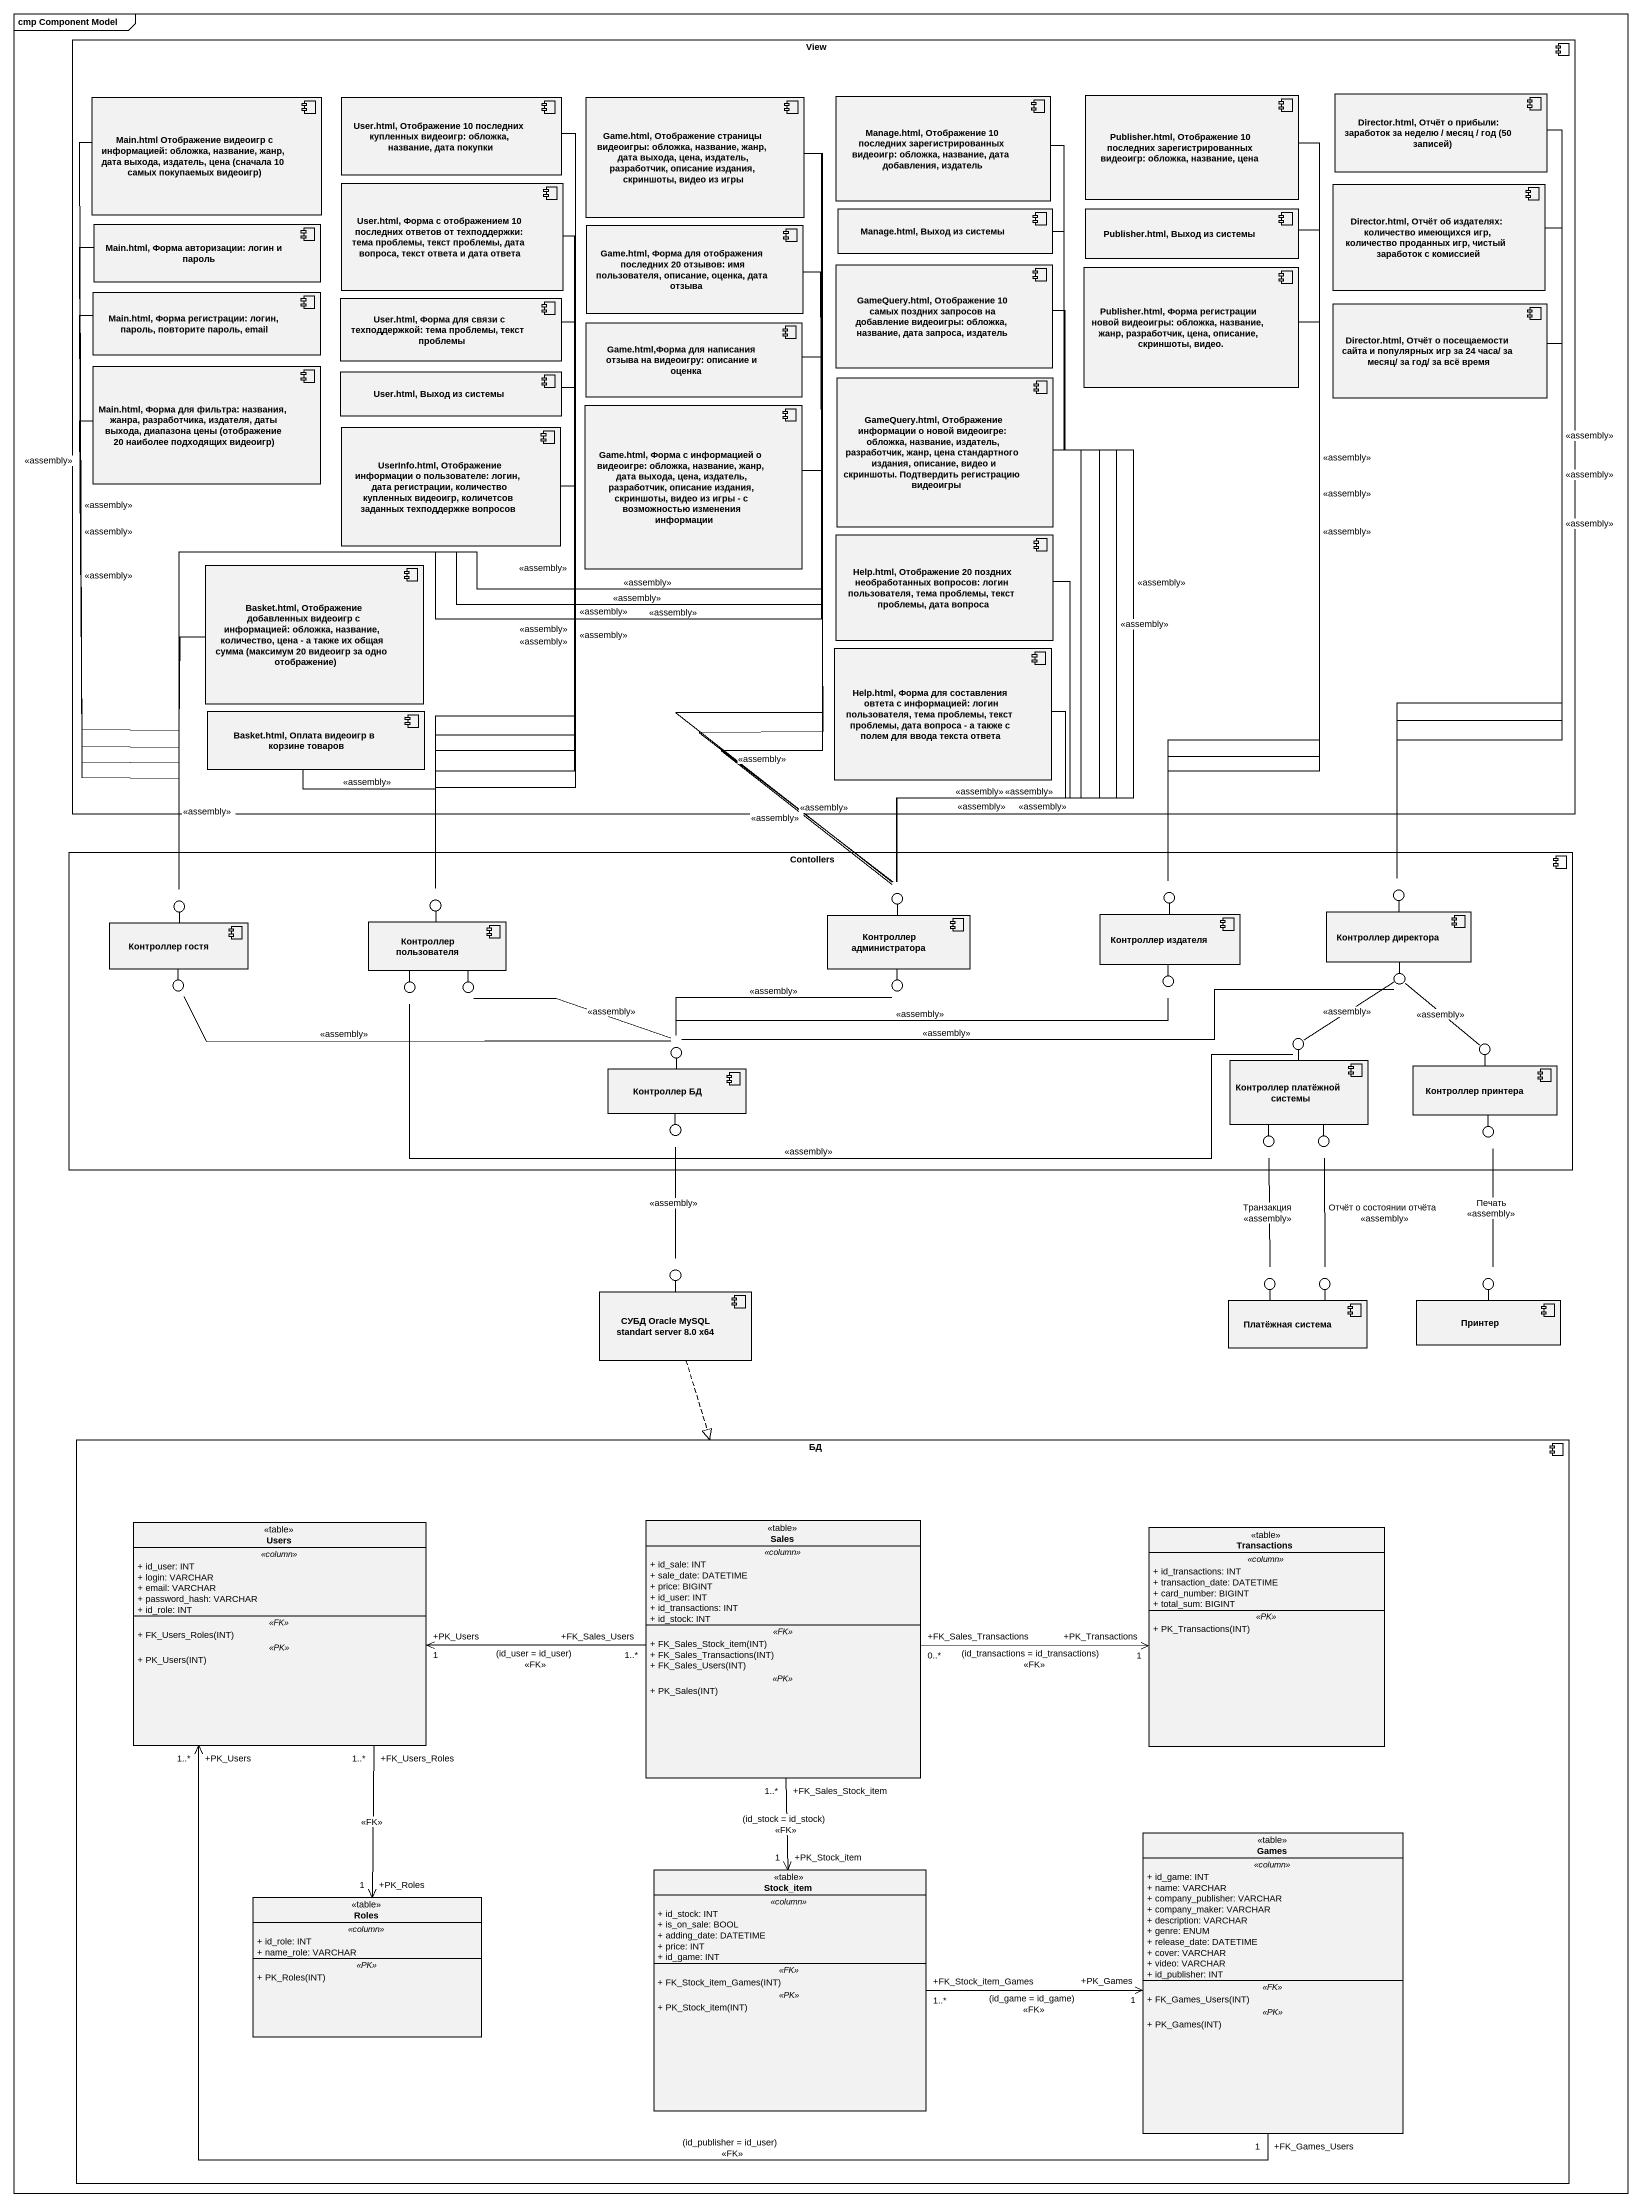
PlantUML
@startuml
mainframe cmp Component Model
allowmixing
hide circle
hide empty members
skinparam classAttributeIconSize 0
component View {
  component "Main.html Отображение видеоигр с информацией: обложка, название, жанр, дата выхода, издатель, цена (сначала 10 самых покупаемых видеоигр)" as Main_html_Отображение
  component "User.html, Отображение 10 последних купленных видеоигр: обложка, название, дата покупки" as User_html_Отображение_10
  component "Game.html, Отображение страницы видеоигры: обложка, название, жанр, дата выхода, цена, издатель, разработчик, описание издания, скриншоты, видео из игры" as Game_html_Отображение
  component "Manage.html, Отображение 10 последних зарегистрированных видеоигр: обложка, название, дата добавления, издатель" as Manage_html_Отображение_10
  component "Publisher.html, Отображение 10 последних зарегистрированных видеоигр: обложка, название, цена" as Publisher_html_Отображение
  component "Director.html, Отчёт о прибыли: заработок за неделю / месяц / год (50 записей)" as Director_html_Отчёт_о
  component "User.html, Форма с отображением 10 последних ответов от техподдержки: тема проблемы, текст проблемы, дата вопроса, текст ответа и дата ответа" as User_html_Форма_с
  component "Director.html, Отчёт об издателях: количество имеющихся игр, количество проданных игр, чистый заработок с комиссией" as Director_html_Отчёт_об
  component "Main.html, Форма авторизации: логин и пароль" as Main_html_Форма_авторизации
  component "Game.html, Форма для отображения последних 20 отзывов: имя пользователя, описание, оценка, дата отзыва" as Game_html_Форма_для
  component "Manage.html, Выход из системы" as Manage_html_Выход_из_системы
  component "Publisher.html, Выход из системы" as Publisher_html_Выход_из
  component "GameQuery.html, Отображение 10 самых поздних запросов на добавление видеоигры: обложка, название, дата запроса, издатель" as GameQuery_html_Отображение
  component "Publisher.html, Форма регистрации новой видеоигры: обложка, название, жанр, разработчик, цена, описание, скриншоты, видео." as Publisher_html_Форма
  component "Main.html, Форма регистрации: логин, пароль, повторите пароль, email" as Main_html_Форма_регистрации
  component "User.html, Форма для связи с техподдержкой: тема проблемы, текст проблемы" as User_html_Форма_для_связи_с
  component "Director.html, Отчёт о посещаемости сайта и популярных игр за 24 часа/ за месяц/ за год/ за всё время" as Director_html_Отчёт_о_2
  component "Game.html,Форма для написания отзыва на видеоигру: описание и оценка" as Game_html_Форма_для_2
  component "Main.html, Форма для фильтра: названия, жанра, разработчика, издателя, даты выхода, диапазона цены (отображение 20 наиболее подходящих видеоигр)" as Main_html_Форма_для_фильтра
  component "User.html, Выход из системы" as User_html_Выход_из_системы
  component "GameQuery.html, Отображение информации о новой видеоигре: обложка, название, издатель, разработчик, жанр, цена стандартного издания, описание, видео и скриншоты. Подтвердить регистрацию видеоигры" as GameQuery_html_Отображение_2
  component "UserInfo.html, Отображение информации о пользователе: логин, дата регистрации, количество купленных видеоигр, количетсов заданных техподдержке вопросов" as UserInfo_html_Отображение
  component "Game.html, Форма с информацией о видеоигре: обложка, название, жанр, дата выхода, цена, издатель, разработчик, описание издания, скриншоты, видео из игры - с возможностью изменения информации" as Game_html_Форма_с
  component "Help.html, Отображение 20 поздних необработанных вопросов: логин пользователя, тема проблемы, текст проблемы, дата вопроса" as Help_html_Отображение_20
  component "Basket.html, Отображение добавленных видеоигр с информацией: обложка, название, количество, цена - а также их общая сумма (максимум 20 видеоигр за одно отображение)" as Basket_html_Отображение
  component "Help.html, Форма для составления овтета с информацией: логин пользователя, тема проблемы, текст проблемы, дата вопроса - а также с полем для ввода текста ответа" as Help_html_Форма_для
  component "Basket.html, Оплата видеоигр в корзине товаров" as Basket_html_Оплата_видеоигр
}
component Contollers {
  component "Контроллер гостя" as Контроллер_гостя
  component "Контроллер пользователя" as Контроллер_пользователя
  component "Контроллер администратора" as Контроллер_администратора
  component "Контроллер издателя" as Контроллер_издателя
  component "Контроллер директора" as Контроллер_директора
  component "Контроллер БД" as Контроллер_БД
  component "Контроллер платёжной системы" as Контроллер_платёжной_системы
  component "Контроллер принтера" as Контроллер_принтера
}
() " " as lollipop1
() " " as lollipop2
() " " as lollipop3
() " " as lollipop4
() " " as lollipop5
() " " as lollipop6
() " " as lollipop7
() " " as lollipop8
() " " as lollipop9
() " " as lollipop10
() " " as lollipop11
() " " as lollipop12
() " " as lollipop13
() " " as lollipop14
() " " as lollipop15
() " " as lollipop16
() " " as lollipop17
() " " as lollipop18
() " " as lollipop19
() " " as lollipop20
() " " as lollipop21
() " " as lollipop22
component "СУБД Oracle MySQL standart server 8.0 x64" as СУБД_Oracle_MySQL_standart
component "Платёжная система" as Платёжная_система
component Принтер
component БД {
  class Users <<table>> {
    .. <<column>> ..
    + id_user: INT
    + login: VARCHAR
    + email: VARCHAR
    + password_hash: VARCHAR
    + id_role: INT
    .. <<FK>> ..
    + FK_Users_Roles(INT)
    .. <<PK>> ..
    + PK_Users(INT)
  }
  class Sales <<table>> {
    .. <<column>> ..
    + id_sale: INT
    + sale_date: DATETIME
    + price: BIGINT
    + id_user: INT
    + id_transactions: INT
    + id_stock: INT
    .. <<FK>> ..
    + FK_Sales_Stock_item(INT)
    + FK_Sales_Transactions(INT)
    + FK_Sales_Users(INT)
    .. <<PK>> ..
    + PK_Sales(INT)
  }
  class Transactions <<table>> {
    .. <<column>> ..
    + id_transactions: INT
    + transaction_date: DATETIME
    + card_number: BIGINT
    + total_sum: BIGINT
    .. <<PK>> ..
    + PK_Transactions(INT)
  }
  class Games <<table>> {
    .. <<column>> ..
    + id_game: INT
    + name: VARCHAR
    + company_publisher: VARCHAR
    + company_maker: VARCHAR
    + description: VARCHAR
    + genre: ENUM
    + release_date: DATETIME
    + cover: VARCHAR
    + video: VARCHAR
    + id_publisher: INT
    .. <<FK>> ..
    + FK_Games_Users(INT)
    .. <<PK>> ..
    + PK_Games(INT)
  }
  class Roles <<table>> {
    .. <<column>> ..
    + id_role: INT
    + name_role: VARCHAR
    .. <<PK>> ..
    + PK_Roles(INT)
  }
  class Stock_item <<table>> {
    .. <<column>> ..
    + id_stock: INT
    + is_on_sale: BOOL
    + adding_date: DATETIME
    + price: INT
    + id_game: INT
    .. <<FK>> ..
    + FK_Stock_item_Games(INT)
    .. <<PK>> ..
    + PK_Stock_item(INT)
  }
}
Контроллер_гостя -up- lollipop1
Контроллер_пользователя -up- lollipop2
Контроллер_администратора -up- lollipop3
Контроллер_издателя -up- lollipop4
Контроллер_директора -up- lollipop5
Контроллер_гостя -- lollipop6
Контроллер_пользователя -- lollipop7
Контроллер_пользователя -- lollipop8
Контроллер_администратора -- lollipop9
Контроллер_издателя -- lollipop10
Контроллер_директора -- lollipop11
Контроллер_БД -up- lollipop12
Контроллер_платёжной_системы -up- lollipop13
Контроллер_принтера -up- lollipop14
Контроллер_БД -- lollipop15
Контроллер_платёжной_системы -- lollipop16
Контроллер_платёжной_системы -- lollipop17
Контроллер_принтера -- lollipop18
СУБД_Oracle_MySQL_standart -up- lollipop19
Платёжная_система -up- lollipop20
Платёжная_система -up- lollipop21
Принтер -up- lollipop22
Main_html_Отображение -- lollipop1 : <<assembly>>
User_html_Отображение_10 -- lollipop2 : <<assembly>>
Game_html_Отображение -- lollipop1 : <<assembly>>
Game_html_Отображение -- lollipop3 : <<assembly>>
Manage_html_Отображение_10 -- lollipop3 : <<assembly>>
Publisher_html_Отображение -- lollipop4 : <<assembly>>
Director_html_Отчёт_о -- lollipop5 : <<assembly>>
User_html_Форма_с -- lollipop2 : <<assembly>>
Director_html_Отчёт_об -- lollipop5 : <<assembly>>
Main_html_Форма_авторизации -- lollipop1 : <<assembly>>
Game_html_Форма_для -- lollipop1 : <<assembly>>
Game_html_Форма_для -- lollipop3 : <<assembly>>
Manage_html_Выход_из_системы -- lollipop3 : <<assembly>>
Publisher_html_Выход_из -- lollipop4 : <<assembly>>
GameQuery_html_Отображение -- lollipop3 : <<assembly>>
Publisher_html_Форма -- lollipop4 : <<assembly>>
Main_html_Форма_регистрации -- lollipop1 : <<assembly>>
User_html_Форма_для_связи_с -- lollipop2 : <<assembly>>
Director_html_Отчёт_о_2 -- lollipop5 : <<assembly>>
Game_html_Форма_для_2 -- lollipop1 : <<assembly>>
Main_html_Форма_для_фильтра -- lollipop1 : <<assembly>>
User_html_Выход_из_системы -- lollipop2 : <<assembly>>
GameQuery_html_Отображение_2 -- lollipop3 : <<assembly>>
UserInfo_html_Отображение -- lollipop2 : <<assembly>>
Game_html_Форма_с -- lollipop3 : <<assembly>>
Help_html_Отображение_20 -- lollipop3 : <<assembly>>
Basket_html_Отображение -- lollipop1 : <<assembly>>
Help_html_Форма_для -- lollipop3 : <<assembly>>
Basket_html_Оплата_видеоигр -- lollipop2 : <<assembly>>
lollipop6 -right- lollipop12 : <<assembly>>
lollipop7 -right- lollipop13 : <<assembly>>
lollipop8 -right- lollipop12 : <<assembly>>
lollipop9 -left- lollipop12 : <<assembly>>
lollipop10 -left- lollipop12 : <<assembly>>
lollipop11 -left- lollipop12 : <<assembly>>
lollipop11 -- lollipop13 : <<assembly>>
lollipop11 -- lollipop14 : <<assembly>>
lollipop15 -- lollipop19 : <<assembly>>
lollipop16 -- lollipop20 : Транзакция\n<<assembly>>
lollipop17 -- lollipop21 : Отчёт о состоянии отчёта\n<<assembly>>
lollipop18 -- lollipop22 : Печать\n<<assembly>>
СУБД_Oracle_MySQL_standart ..|> БД
Users "+FK_Users_Roles\n1..*" --> "+PK_Roles\n1" Roles : <<FK>>
Sales "+FK_Sales_Users\n1..*" -left-> "+PK_Users\n1" Users : (id_user = id_user)\n<<FK>>
Sales "+FK_Sales_Transactions\n0..*" -right-> "+PK_Transactions\n1" Transactions : (id_transactions = id_transactions)\n<<FK>>
Sales "+FK_Sales_Stock_item\n1..*" --> "+PK_Stock_item\n1" Stock_item : (id_stock = id_stock)\n<<FK>>
Games "+FK_Games_Users\n1" -left-> "+PK_Users\n1..*" Users : (id_publisher = id_user)\n<<FK>>
Stock_item "+FK_Stock_item_Games\n1..*" -right-> "+PK_Games\n1" Games : (id_game = id_game)\n<<FK>>
@enduml
